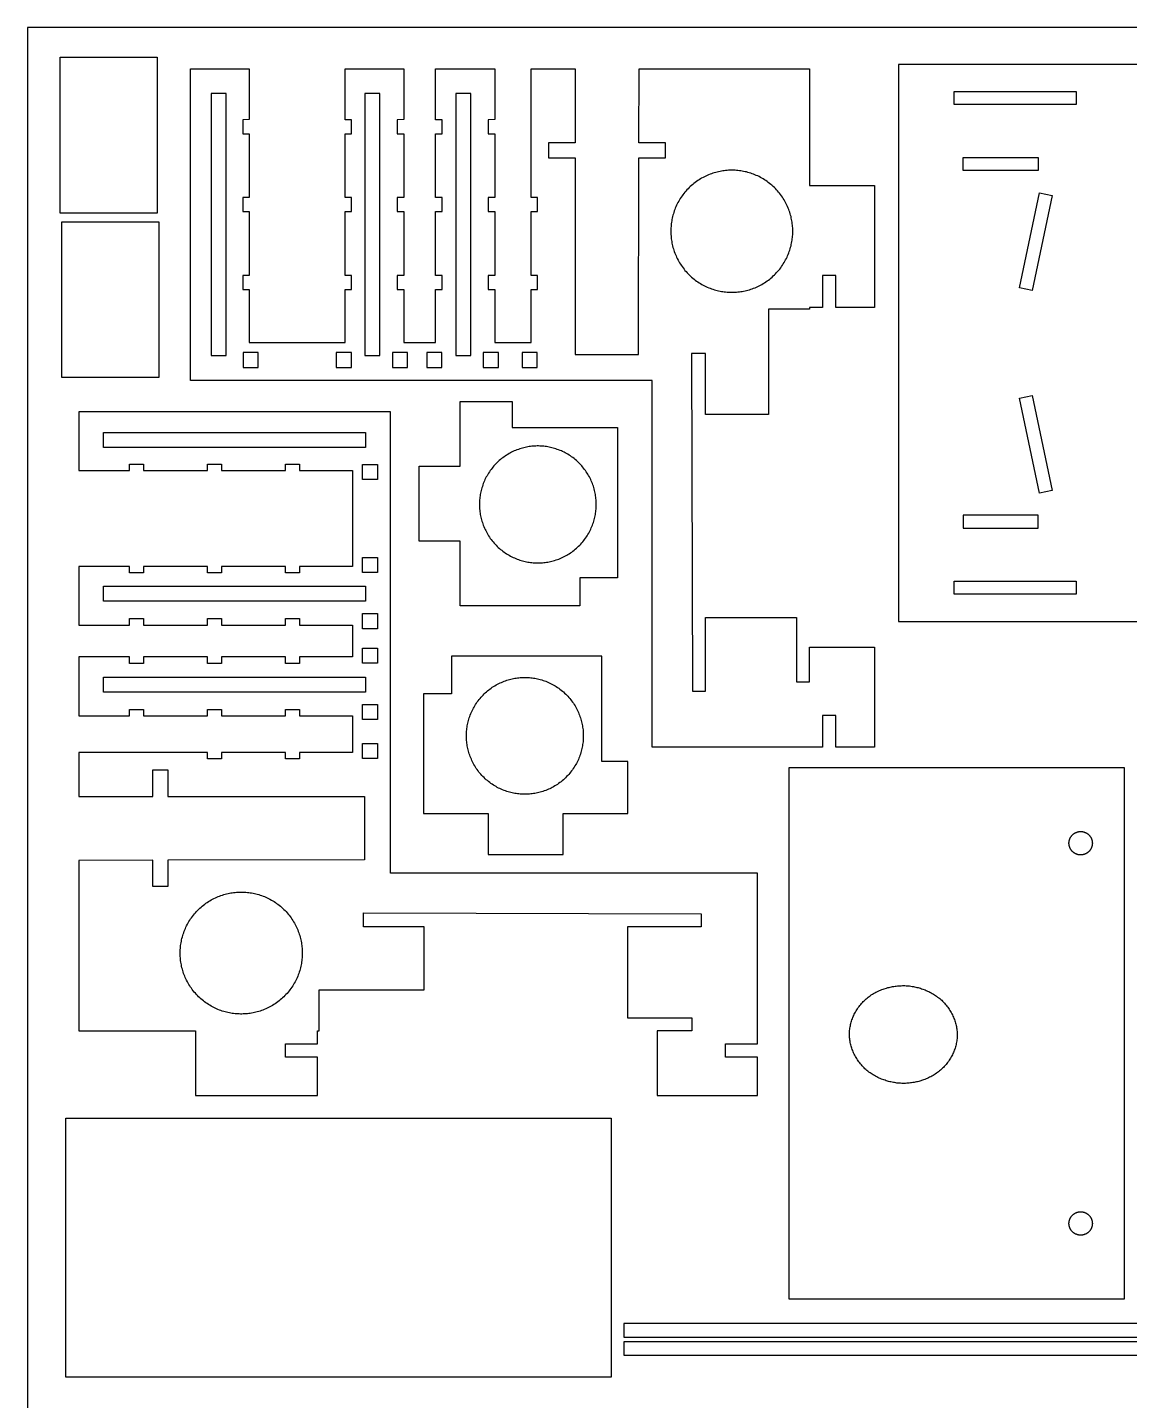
# Model space of a CAD drawing. Header units: metres. Extents: x 121.5 to 181.5, y 3.9 to 48.9.
# Drawn here: x 121.48 to 142.69, y 22.5 to 48.94 of the extents above; entities that cross this region are included whole.
import ezdxf

# ---------------------------------------------------------------- set-up
doc = ezdxf.new("R2010")
doc.units = ezdxf.units.M
doc.header["$LTSCALE"] = 0.001
doc.header["$MEASUREMENT"] = 0
for name, color, linetype, true_color in [('Default', 18, 'Continuous', 0x000000), ('Make2D$visible$lines$body_2', 150, 'Continuous', 0x0098ff), ('Make2D$visible$lines$Default', 18, 'Continuous', 0x000000), ('Make2D$visible$lines$temp_hide', 18, 'Continuous', 0x000000)]:
    doc.layers.add(name, color=color, linetype=linetype, true_color=true_color)

msp = doc.modelspace()

# ---------------------------------------------------------------- linework, layer by layer
at = {"layer": 'Default'}
for points in [[(181.478, 3.935), (181.478, 48.935), (121.478, 48.935), (121.478, 3.935)], [(132.957, 23.983), (132.957, 23.723), (143.457, 23.723), (143.457, 23.983)], [(132.957, 23.632), (132.957, 23.372), (143.457, 23.372), (143.457, 23.632)]]:
    msp.add_lwpolyline(points, close=True, dxfattribs=at)
at = {"layer": 'Make2D$visible$lines$body_2'}
for points in [[(122.105, 45.361), (122.105, 48.361)], [(122.105, 48.361), (123.975, 48.361)], [(123.975, 48.361), (123.975, 45.361)], [(138.247, 48.225), (138.247, 37.501)], [(153.559, 48.225), (138.247, 48.225)], [(139.315, 47.702), (141.666, 47.702)], [(139.315, 47.452), (139.315, 47.702)], [(141.666, 47.702), (141.666, 47.452)], [(141.666, 47.452), (139.315, 47.452)], [(139.488, 46.429), (140.933, 46.429)], [(139.488, 46.179), (139.488, 46.429)], [(140.933, 46.429), (140.933, 46.179)], [(140.933, 46.179), (139.488, 46.179)], [(140.576, 43.925), (140.962, 45.754)], [(140.962, 45.754), (141.207, 45.702)], [(141.207, 45.702), (140.82, 43.873)], [(123.975, 45.361), (122.105, 45.361)], [(122.141, 42.195), (122.141, 45.195)], [(122.141, 45.195), (124.01, 45.195)], [(124.01, 45.195), (124.01, 42.195)], [(140.82, 43.873), (140.576, 43.925)], [(124.01, 42.195), (122.141, 42.195)], [(140.576, 41.801), (140.82, 41.853)], [(140.962, 39.972), (140.576, 41.801)], [(140.82, 41.853), (141.207, 40.024)], [(141.207, 40.024), (140.962, 39.972)], [(139.488, 39.547), (139.488, 39.297)], [(140.933, 39.547), (139.488, 39.547)], [(140.933, 39.297), (140.933, 39.547)], [(139.488, 39.297), (140.933, 39.297)], [(139.315, 38.274), (141.666, 38.274)], [(139.315, 38.024), (139.315, 38.274)], [(141.666, 38.274), (141.666, 38.024)], [(141.666, 38.024), (139.315, 38.024)], [(138.247, 37.501), (153.559, 37.501)]]:
    msp.add_lwpolyline(points, dxfattribs=at)
at = {"layer": 'Make2D$visible$lines$Default'}
for points in [[(124.62, 48.141), (125.749, 48.141)], [(124.62, 42.141), (124.62, 48.141)], [(125.749, 48.141), (125.749, 47.161)], [(127.594, 48.141), (128.723, 48.141)], [(127.594, 47.16), (127.594, 48.141)], [(128.723, 48.141), (128.723, 47.161)], [(129.335, 48.141), (130.473, 48.141)], [(129.335, 47.16), (129.335, 48.141)], [(130.473, 48.141), (130.473, 47.161)], [(131.173, 48.141), (132.023, 48.141)], [(131.173, 47.16), (131.173, 48.141)], [(132.023, 48.141), (132.023, 47.533), (132.023, 47.325), (132.021, 46.715)], [(133.25, 46.715), (133.252, 48.141)], [(133.252, 48.141), (136.533, 48.141)], [(136.533, 48.141), (136.533, 45.895)], [(125.014, 47.661), (125.014, 42.621)], [(125.304, 47.661), (125.014, 47.661)], [(125.304, 42.621), (125.304, 47.661)], [(127.974, 47.661), (127.974, 42.621)], [(128.264, 47.661), (127.974, 47.661)], [(128.264, 42.621), (128.264, 47.661)], [(129.724, 47.661), (129.724, 42.621)], [(130.014, 47.661), (129.724, 47.661)], [(130.014, 42.621), (130.014, 47.661)], [(125.749, 47.161), (125.624, 47.16)], [(125.624, 47.16), (125.624, 46.89)], [(127.719, 47.16), (127.594, 47.16)], [(127.719, 46.89), (127.719, 47.16)], [(128.723, 47.161), (128.598, 47.16)], [(128.598, 47.16), (128.598, 46.89)], [(129.46, 47.16), (129.335, 47.16)], [(129.46, 46.89), (129.46, 47.16)], [(130.473, 47.161), (130.348, 47.16)], [(130.348, 47.16), (130.348, 46.89)], [(131.173, 46.89), (131.173, 47.16)], [(125.624, 46.89), (125.749, 46.89)], [(125.749, 46.89), (125.749, 45.66)], [(127.594, 46.89), (127.719, 46.89)], [(127.594, 45.66), (127.594, 46.89)], [(128.598, 46.89), (128.723, 46.89)], [(128.723, 46.89), (128.723, 45.66)], [(129.335, 46.89), (129.46, 46.89)], [(129.335, 45.66), (129.335, 46.89)], [(130.348, 46.89), (130.473, 46.89)], [(130.473, 46.89), (130.473, 45.66)], [(131.173, 45.66), (131.173, 46.89)], [(131.509, 46.715), (131.509, 46.425)], [(132.021, 46.715), (131.509, 46.715)], [(133.758, 46.715), (133.25, 46.715)], [(133.758, 46.425), (133.758, 46.715)], [(131.509, 46.425), (132.023, 46.425)], [(132.023, 46.425), (132.023, 42.641)], [(133.244, 42.641), (133.247, 46.425)], [(133.247, 46.425), (133.758, 46.425)], [(136.533, 45.895), (137.783, 45.895)], [(137.783, 45.895), (137.783, 43.545)], [(125.624, 45.66), (125.624, 45.39)], [(125.749, 45.66), (125.624, 45.66)], [(127.719, 45.66), (127.594, 45.66)], [(127.719, 45.39), (127.719, 45.66)], [(128.598, 45.66), (128.598, 45.39)], [(128.723, 45.66), (128.598, 45.66)], [(129.46, 45.66), (129.335, 45.66)], [(129.46, 45.39), (129.46, 45.66)], [(130.348, 45.66), (130.348, 45.39)], [(130.473, 45.66), (130.348, 45.66)], [(131.298, 45.66), (131.173, 45.66)], [(131.298, 45.39), (131.298, 45.66)], [(125.624, 45.39), (125.749, 45.39)], [(125.749, 45.39), (125.749, 44.16)], [(127.594, 45.39), (127.719, 45.39)], [(127.594, 44.16), (127.594, 45.39)], [(128.598, 45.39), (128.723, 45.39)], [(128.723, 45.39), (128.723, 44.16)], [(129.335, 45.39), (129.46, 45.39)], [(129.335, 44.16), (129.335, 45.39)], [(130.348, 45.39), (130.473, 45.39)], [(130.473, 45.39), (130.473, 44.16)], [(131.173, 45.39), (131.298, 45.39)], [(131.173, 44.16), (131.173, 45.39)], [(125.624, 44.16), (125.624, 43.89)], [(125.749, 44.16), (125.624, 44.16)], [(127.719, 44.16), (127.594, 44.16)], [(127.719, 43.89), (127.719, 44.16)], [(128.598, 44.16), (128.598, 43.89)], [(128.723, 44.16), (128.598, 44.16)], [(129.46, 44.16), (129.335, 44.16)], [(129.46, 43.89), (129.46, 44.16)], [(130.348, 44.16), (130.348, 43.89)], [(130.473, 44.16), (130.348, 44.16)], [(131.298, 44.16), (131.173, 44.16)], [(131.298, 43.89), (131.298, 44.16)], [(136.783, 44.159), (136.783, 43.545)], [(137.043, 44.159), (136.783, 44.159)], [(137.043, 43.545), (137.043, 44.159)], [(125.624, 43.89), (125.749, 43.89)], [(125.749, 43.89), (125.749, 42.87)], [(127.594, 43.89), (127.719, 43.89)], [(127.594, 42.87), (127.594, 43.89)], [(128.598, 43.89), (128.723, 43.89)], [(128.723, 43.89), (128.723, 42.87)], [(129.335, 43.89), (129.46, 43.89)], [(129.335, 42.87), (129.335, 43.89)], [(130.348, 43.89), (130.473, 43.89)], [(130.473, 43.89), (130.473, 42.87)], [(131.173, 43.89), (131.298, 43.89)], [(131.173, 42.87), (131.173, 43.89)], [(135.744, 43.514), (135.744, 41.487)], [(136.533, 43.514), (135.744, 43.514)], [(136.533, 43.545), (136.533, 43.514)], [(136.783, 43.545), (136.533, 43.545)], [(137.783, 43.545), (137.043, 43.545)], [(125.749, 42.87), (127.594, 42.87)], [(128.723, 42.87), (129.335, 42.87)], [(130.473, 42.87), (131.173, 42.87)], [(125.014, 42.621), (125.304, 42.621)], [(125.919, 42.68), (125.629, 42.68)], [(125.629, 42.68), (125.629, 42.39)], [(125.919, 42.39), (125.919, 42.68)], [(127.714, 42.68), (127.424, 42.68)], [(127.424, 42.68), (127.424, 42.39)], [(127.714, 42.39), (127.714, 42.68)], [(127.974, 42.621), (128.264, 42.621)], [(128.793, 42.68), (128.503, 42.68)], [(128.503, 42.68), (128.503, 42.39)], [(128.793, 42.39), (128.793, 42.68)], [(129.455, 42.68), (129.165, 42.68)], [(129.165, 42.68), (129.165, 42.39)], [(129.455, 42.39), (129.455, 42.68)], [(129.724, 42.621), (130.014, 42.621)], [(130.543, 42.68), (130.253, 42.68)], [(130.253, 42.68), (130.253, 42.39)], [(130.543, 42.39), (130.543, 42.68)], [(131.293, 42.68), (131.003, 42.68)], [(131.003, 42.68), (131.003, 42.39)], [(131.293, 42.39), (131.293, 42.68)], [(132.023, 42.641), (133.244, 42.641)], [(134.263, 42.66), (134.283, 36.159)], [(134.533, 42.66), (134.263, 42.66)], [(134.533, 41.487), (134.533, 42.66)], [(125.629, 42.39), (125.919, 42.39)], [(127.424, 42.39), (127.714, 42.39)], [(128.503, 42.39), (128.793, 42.39)], [(129.165, 42.39), (129.455, 42.39)], [(130.253, 42.39), (130.543, 42.39)], [(131.003, 42.39), (131.293, 42.39)], [(133.502, 42.141), (124.62, 42.141)], [(133.502, 35.077), (133.502, 42.141)], [(122.464, 41.534), (122.464, 40.404)], [(128.464, 41.534), (122.464, 41.534)], [(128.464, 32.651), (128.464, 41.534)], [(129.808, 41.735), (130.808, 41.735)], [(129.808, 40.49), (129.808, 41.735)], [(130.808, 41.735), (130.808, 41.235)], [(135.744, 41.487), (134.533, 41.487)], [(122.944, 41.139), (127.984, 41.139)], [(122.944, 40.849), (122.944, 41.139)], [(127.984, 41.139), (127.984, 40.849)], [(130.808, 41.235), (132.838, 41.235)], [(132.838, 41.235), (132.838, 38.34)], [(127.984, 40.849), (122.944, 40.849)], [(123.444, 40.404), (123.445, 40.529)], [(123.445, 40.529), (123.715, 40.529)], [(123.715, 40.529), (123.715, 40.404)], [(124.945, 40.529), (125.215, 40.529)], [(124.945, 40.404), (124.945, 40.529)], [(125.215, 40.529), (125.215, 40.404)], [(126.445, 40.529), (126.715, 40.529)], [(126.445, 40.404), (126.445, 40.529)], [(126.715, 40.529), (126.715, 40.404)], [(127.925, 40.234), (127.925, 40.524)], [(127.925, 40.524), (128.215, 40.524)], [(128.215, 40.524), (128.215, 40.234)], [(129.018, 40.49), (129.808, 40.49)], [(129.018, 39.045), (129.018, 40.49)], [(122.464, 40.404), (123.444, 40.404)], [(123.715, 40.404), (124.945, 40.404)], [(125.215, 40.404), (126.445, 40.404)], [(126.715, 40.404), (127.736, 40.404)], [(127.736, 40.404), (127.736, 38.56)], [(128.215, 40.234), (127.925, 40.234)], [(129.808, 39.045), (129.018, 39.045)], [(129.808, 37.801), (129.808, 39.045)], [(127.925, 38.44), (127.925, 38.73)], [(127.925, 38.73), (128.215, 38.73)], [(128.215, 38.73), (128.215, 38.44)], [(122.464, 38.56), (122.464, 37.43)], [(123.445, 38.56), (122.464, 38.56)], [(123.445, 38.435), (123.445, 38.56)], [(123.715, 38.435), (123.445, 38.435)], [(123.715, 38.56), (123.715, 38.435)], [(124.945, 38.56), (123.715, 38.56)], [(124.945, 38.435), (124.945, 38.56)], [(125.215, 38.435), (124.945, 38.435)], [(125.215, 38.56), (125.215, 38.435)], [(126.445, 38.56), (125.215, 38.56)], [(126.445, 38.435), (126.445, 38.56)], [(126.715, 38.435), (126.445, 38.435)], [(126.715, 38.56), (126.715, 38.435)], [(127.736, 38.56), (126.715, 38.56)], [(128.215, 38.44), (127.925, 38.44)], [(132.11, 38.34), (132.11, 37.801)], [(132.838, 38.34), (132.11, 38.34)], [(122.944, 38.179), (127.984, 38.179)], [(122.944, 37.889), (122.944, 38.179)], [(127.984, 38.179), (127.984, 37.889)], [(127.984, 37.889), (122.944, 37.889)], [(132.11, 37.801), (129.808, 37.801)], [(123.444, 37.43), (123.445, 37.555)], [(123.445, 37.555), (123.715, 37.555)], [(123.715, 37.555), (123.715, 37.43)], [(124.945, 37.555), (125.215, 37.555)], [(124.945, 37.43), (124.945, 37.555)], [(125.215, 37.555), (125.215, 37.43)], [(126.445, 37.555), (126.715, 37.555)], [(126.445, 37.43), (126.445, 37.555)], [(126.715, 37.555), (126.715, 37.43)], [(127.925, 37.36), (127.925, 37.65)], [(127.925, 37.65), (128.215, 37.65)], [(128.215, 37.65), (128.215, 37.36)], [(134.533, 37.578), (136.283, 37.578)], [(134.533, 36.159), (134.533, 37.578)], [(136.283, 37.578), (136.283, 36.335)], [(122.464, 37.43), (123.444, 37.43)], [(123.715, 37.43), (124.945, 37.43)], [(125.215, 37.43), (126.445, 37.43)], [(126.715, 37.43), (127.736, 37.43)], [(127.736, 37.43), (127.736, 36.818)], [(128.215, 37.36), (127.925, 37.36)], [(122.464, 36.818), (122.464, 35.68)], [(123.445, 36.818), (122.464, 36.818)], [(123.445, 36.693), (123.445, 36.818)], [(123.715, 36.818), (123.715, 36.693)], [(124.945, 36.818), (123.715, 36.818)], [(124.945, 36.693), (124.945, 36.818)], [(125.215, 36.818), (125.215, 36.693)], [(126.445, 36.818), (125.215, 36.818)], [(126.445, 36.693), (126.445, 36.818)], [(126.715, 36.818), (126.715, 36.693)], [(127.736, 36.818), (126.715, 36.818)], [(127.925, 36.698), (127.925, 36.988)], [(127.925, 36.988), (128.215, 36.988)], [(128.215, 36.988), (128.215, 36.698)], [(129.641, 36.832), (129.641, 36.104)], [(132.536, 36.832), (129.641, 36.832)], [(132.536, 34.802), (132.536, 36.832)], [(136.533, 37.004), (137.783, 37.004)], [(136.533, 36.335), (136.533, 37.004)], [(137.783, 37.004), (137.783, 35.077)], [(123.715, 36.693), (123.445, 36.693)], [(125.215, 36.693), (124.945, 36.693)], [(126.715, 36.693), (126.445, 36.693)], [(128.215, 36.698), (127.925, 36.698)], [(122.944, 36.429), (127.984, 36.429)], [(122.944, 36.139), (122.944, 36.429)], [(127.984, 36.429), (127.984, 36.139)], [(136.283, 36.335), (136.533, 36.335)], [(127.984, 36.139), (122.944, 36.139)], [(129.102, 36.104), (129.102, 33.802)], [(129.641, 36.104), (129.102, 36.104)], [(134.283, 36.159), (134.533, 36.159)], [(123.444, 35.68), (123.445, 35.805)], [(123.445, 35.805), (123.715, 35.805)], [(123.715, 35.805), (123.715, 35.68)], [(124.945, 35.805), (125.215, 35.805)], [(124.945, 35.68), (124.945, 35.805)], [(125.215, 35.805), (125.215, 35.68)], [(126.445, 35.805), (126.715, 35.805)], [(126.445, 35.68), (126.445, 35.805)], [(126.715, 35.805), (126.715, 35.68)], [(127.925, 35.61), (127.925, 35.9)], [(127.925, 35.9), (128.215, 35.9)], [(128.215, 35.9), (128.215, 35.61)], [(136.783, 35.691), (136.783, 35.077)], [(137.043, 35.691), (136.783, 35.691)], [(137.043, 35.077), (137.043, 35.691)], [(122.464, 35.68), (123.444, 35.68)], [(123.715, 35.68), (124.945, 35.68)], [(125.215, 35.68), (126.445, 35.68)], [(126.715, 35.68), (127.736, 35.68)], [(127.736, 35.68), (127.736, 34.98)], [(128.215, 35.61), (127.925, 35.61)], [(122.464, 34.98), (122.464, 34.13)], [(123.445, 34.98), (122.464, 34.98)], [(123.715, 34.98), (123.445, 34.98)], [(124.945, 34.98), (123.715, 34.98)], [(124.945, 34.855), (124.945, 34.98)], [(125.215, 34.98), (125.215, 34.855)], [(126.445, 34.98), (125.215, 34.98)], [(126.445, 34.855), (126.445, 34.98)], [(126.715, 34.98), (126.715, 34.855)], [(127.736, 34.98), (126.715, 34.98)], [(127.925, 34.86), (127.925, 35.15)], [(127.925, 35.15), (128.215, 35.15)], [(128.215, 35.15), (128.215, 34.86)], [(136.783, 35.077), (133.502, 35.077)], [(137.783, 35.077), (137.043, 35.077)], [(123.89, 34.133), (123.891, 34.644)], [(123.891, 34.644), (124.181, 34.644)], [(124.181, 34.644), (124.181, 34.13)], [(125.215, 34.855), (124.945, 34.855)], [(126.715, 34.855), (126.445, 34.855)], [(128.215, 34.86), (127.925, 34.86)], [(133.036, 34.802), (132.536, 34.802)], [(133.036, 33.802), (133.036, 34.802)], [(122.464, 34.13), (123.072, 34.13), (123.28, 34.13), (123.89, 34.133)], [(124.181, 34.13), (127.964, 34.13)], [(127.964, 34.13), (127.964, 32.909)], [(129.102, 33.802), (130.346, 33.802)], [(130.346, 33.802), (130.346, 33.012)], [(131.791, 33.802), (133.036, 33.802)], [(131.791, 33.012), (131.791, 33.802)], [(123.89, 32.904), (122.464, 32.901)], [(122.464, 32.901), (122.464, 29.621)], [(123.891, 32.395), (123.89, 32.904)], [(127.964, 32.909), (124.181, 32.907)], [(124.181, 32.907), (124.181, 32.395)], [(130.346, 33.012), (131.791, 33.012)], [(135.529, 32.651), (128.464, 32.651)], [(135.529, 29.371), (135.529, 32.651)], [(124.181, 32.395), (123.891, 32.395)], [(127.945, 31.891), (134.446, 31.871)], [(127.945, 31.621), (127.945, 31.891)], [(134.446, 31.871), (134.446, 31.621)], [(129.118, 31.621), (127.945, 31.621)], [(129.118, 30.409), (129.118, 31.621)], [(133.028, 31.621), (133.028, 29.871)], [(134.446, 31.621), (133.028, 31.621)], [(127.091, 30.409), (129.118, 30.409)], [(127.091, 29.621), (127.091, 30.409)], [(133.028, 29.871), (134.27, 29.871)], [(134.27, 29.871), (134.27, 29.621)], [(122.464, 29.621), (124.71, 29.621)], [(124.71, 29.621), (124.71, 28.371)], [(127.061, 29.621), (127.091, 29.621)], [(127.061, 29.371), (127.061, 29.621)], [(133.601, 29.621), (133.601, 28.371)], [(134.27, 29.621), (133.601, 29.621)], [(126.447, 29.371), (127.061, 29.371)], [(126.447, 29.111), (126.447, 29.371)], [(134.915, 29.371), (135.529, 29.371)], [(134.915, 29.111), (134.915, 29.371)], [(127.061, 29.111), (126.447, 29.111)], [(127.061, 28.371), (127.061, 29.111)], [(135.529, 29.111), (134.915, 29.111)], [(135.529, 28.371), (135.529, 29.111)], [(124.71, 28.371), (127.061, 28.371)], [(133.601, 28.371), (135.529, 28.371)], [(122.218, 27.938), (132.718, 27.938)], [(122.218, 22.951), (122.218, 27.938)], [(132.718, 27.938), (132.718, 22.951)], [(132.718, 22.951), (122.218, 22.951)]]:
    msp.add_lwpolyline(points, dxfattribs=at)
for points in [[(135.051, 46.187), (135.025, 46.187), (134.998, 46.186), (134.972, 46.185), (134.945, 46.183), (134.918, 46.181), (134.891, 46.178), (134.864, 46.174), (134.837, 46.17), (134.81, 46.165), (134.782, 46.159), (134.755, 46.152), (134.727, 46.145), (134.7, 46.137), (134.672, 46.129), (134.645, 46.119), (134.618, 46.109), (134.59, 46.099), (134.563, 46.087), (134.537, 46.075), (134.51, 46.062), (134.484, 46.048), (134.457, 46.034), (134.432, 46.019), (134.406, 46.003), (134.381, 45.986), (134.356, 45.969), (134.332, 45.951), (134.308, 45.933), (134.284, 45.913), (134.261, 45.894), (134.238, 45.873), (134.216, 45.852), (134.195, 45.831), (134.174, 45.809), (134.154, 45.786), (134.134, 45.763), (134.115, 45.739), (134.097, 45.715), (134.079, 45.691), (134.062, 45.666), (134.045, 45.641), (134.03, 45.616), (134.015, 45.59), (134, 45.564), (133.987, 45.537), (133.974, 45.511), (133.962, 45.484), (133.95, 45.457), (133.94, 45.43), (133.93, 45.403), (133.921, 45.376), (133.912, 45.348), (133.904, 45.321), (133.897, 45.294), (133.891, 45.266), (133.885, 45.239), (133.88, 45.212), (133.876, 45.185), (133.872, 45.158), (133.869, 45.131), (133.867, 45.105), (133.865, 45.078), (133.864, 45.052), (133.863, 45.026), (133.863, 45), (133.864, 44.973), (133.865, 44.947), (133.867, 44.92), (133.869, 44.893), (133.872, 44.866), (133.876, 44.839), (133.88, 44.812), (133.885, 44.784), (133.891, 44.757), (133.897, 44.729), (133.905, 44.702), (133.912, 44.675), (133.921, 44.647), (133.93, 44.62), (133.94, 44.592), (133.951, 44.565), (133.963, 44.538), (133.975, 44.511), (133.988, 44.485), (134.002, 44.458), (134.016, 44.432), (134.031, 44.406), (134.047, 44.381), (134.063, 44.356), (134.08, 44.331), (134.098, 44.306), (134.117, 44.282), (134.136, 44.259), (134.156, 44.236), (134.176, 44.213), (134.197, 44.191), (134.219, 44.17), (134.241, 44.149), (134.263, 44.128), (134.286, 44.109), (134.31, 44.09), (134.334, 44.071), (134.358, 44.053), (134.383, 44.036), (134.408, 44.02), (134.434, 44.004), (134.459, 43.989), (134.486, 43.975), (134.512, 43.961), (134.538, 43.948), (134.565, 43.936), (134.592, 43.925), (134.619, 43.914), (134.646, 43.904), (134.674, 43.895), (134.701, 43.886), (134.728, 43.879), (134.755, 43.871), (134.783, 43.865), (134.81, 43.859), (134.837, 43.854), (134.864, 43.85), (134.891, 43.846), (134.918, 43.843), (134.945, 43.841), (134.971, 43.839), (134.997, 43.838), (135.023, 43.837), (135.049, 43.837), (135.076, 43.838), (135.102, 43.839), (135.129, 43.841), (135.156, 43.843), (135.183, 43.846), (135.21, 43.85), (135.237, 43.854), (135.265, 43.859), (135.292, 43.865), (135.32, 43.872), (135.347, 43.879), (135.375, 43.887), (135.402, 43.895), (135.429, 43.905), (135.457, 43.915), (135.484, 43.925), (135.511, 43.937), (135.538, 43.949), (135.564, 43.962), (135.591, 43.976), (135.617, 43.99), (135.643, 44.005), (135.668, 44.021), (135.693, 44.038), (135.718, 44.055), (135.743, 44.073), (135.767, 44.091), (135.79, 44.111), (135.813, 44.13), (135.836, 44.151), (135.858, 44.172), (135.879, 44.193), (135.9, 44.215), (135.92, 44.238), (135.94, 44.261), (135.959, 44.285), (135.978, 44.309), (135.995, 44.333), (136.012, 44.358), (136.029, 44.383), (136.045, 44.408), (136.06, 44.434), (136.074, 44.46), (136.087, 44.487), (136.1, 44.513), (136.112, 44.54), (136.124, 44.567), (136.134, 44.594), (136.144, 44.621), (136.154, 44.648), (136.162, 44.676), (136.17, 44.703), (136.177, 44.73), (136.183, 44.758), (136.189, 44.785), (136.194, 44.812), (136.198, 44.839), (136.202, 44.866), (136.205, 44.893), (136.208, 44.919), (136.209, 44.946), (136.211, 44.972), (136.211, 44.998), (136.211, 45.024), (136.211, 45.051), (136.209, 45.077), (136.208, 45.104), (136.205, 45.131), (136.202, 45.158), (136.198, 45.185), (136.194, 45.212), (136.189, 45.24), (136.183, 45.267), (136.177, 45.295), (136.17, 45.322), (136.162, 45.349), (136.153, 45.377), (136.144, 45.404), (136.134, 45.432), (136.123, 45.459), (136.112, 45.486), (136.099, 45.513), (136.086, 45.539), (136.073, 45.566), (136.058, 45.592), (136.043, 45.618), (136.027, 45.643), (136.011, 45.668), (135.994, 45.693), (135.976, 45.718), (135.957, 45.742), (135.938, 45.765), (135.918, 45.788), (135.898, 45.811), (135.877, 45.833), (135.856, 45.854), (135.834, 45.875), (135.811, 45.896), (135.788, 45.915), (135.764, 45.934), (135.74, 45.953), (135.716, 45.971), (135.691, 45.988), (135.666, 46.004), (135.641, 46.02), (135.615, 46.035), (135.589, 46.049), (135.562, 46.063), (135.536, 46.076), (135.509, 46.088), (135.482, 46.099), (135.455, 46.11), (135.428, 46.12), (135.401, 46.129), (135.373, 46.138), (135.346, 46.146), (135.319, 46.153), (135.292, 46.159), (135.264, 46.165), (135.237, 46.17), (135.21, 46.174), (135.183, 46.178), (135.156, 46.181), (135.13, 46.183), (135.103, 46.185), (135.077, 46.186)], [(131.291, 38.628), (131.316, 38.628), (131.341, 38.628), (131.366, 38.629), (131.392, 38.631), (131.417, 38.634), (131.443, 38.636), (131.469, 38.64), (131.495, 38.644), (131.522, 38.649), (131.548, 38.655), (131.574, 38.661), (131.6, 38.668), (131.627, 38.675), (131.653, 38.684), (131.679, 38.692), (131.705, 38.702), (131.731, 38.712), (131.757, 38.723), (131.783, 38.735), (131.808, 38.748), (131.834, 38.761), (131.859, 38.775), (131.883, 38.789), (131.908, 38.804), (131.932, 38.82), (131.956, 38.836), (131.979, 38.854), (132.002, 38.871), (132.025, 38.89), (132.047, 38.909), (132.068, 38.928), (132.089, 38.948), (132.11, 38.969), (132.13, 38.99), (132.149, 39.012), (132.168, 39.034), (132.186, 39.056), (132.204, 39.079), (132.221, 39.103), (132.237, 39.126), (132.253, 39.15), (132.268, 39.175), (132.283, 39.2), (132.296, 39.225), (132.309, 39.25), (132.322, 39.275), (132.333, 39.301), (132.344, 39.327), (132.354, 39.352), (132.364, 39.378), (132.373, 39.405), (132.381, 39.431), (132.388, 39.457), (132.395, 39.483), (132.401, 39.509), (132.407, 39.535), (132.411, 39.561), (132.416, 39.587), (132.419, 39.613), (132.422, 39.639), (132.424, 39.664), (132.426, 39.689), (132.427, 39.715), (132.428, 39.74), (132.428, 39.765), (132.427, 39.79), (132.426, 39.815), (132.424, 39.841), (132.422, 39.866), (132.419, 39.892), (132.416, 39.918), (132.411, 39.944), (132.407, 39.971), (132.401, 39.997), (132.395, 40.023), (132.388, 40.05), (132.38, 40.076), (132.372, 40.102), (132.363, 40.128), (132.354, 40.154), (132.343, 40.18), (132.332, 40.206), (132.321, 40.232), (132.308, 40.258), (132.295, 40.283), (132.281, 40.308), (132.267, 40.333), (132.252, 40.357), (132.236, 40.381), (132.22, 40.405), (132.202, 40.428), (132.185, 40.451), (132.166, 40.474), (132.148, 40.496), (132.128, 40.518), (132.108, 40.539), (132.087, 40.559), (132.066, 40.579), (132.045, 40.599), (132.023, 40.618), (132, 40.636), (131.977, 40.654), (131.954, 40.671), (131.93, 40.687), (131.906, 40.703), (131.881, 40.718), (131.857, 40.732), (131.832, 40.746), (131.807, 40.759), (131.781, 40.771), (131.756, 40.783), (131.73, 40.794), (131.704, 40.804), (131.678, 40.813), (131.652, 40.822), (131.626, 40.83), (131.6, 40.838), (131.573, 40.845), (131.547, 40.851), (131.521, 40.856), (131.495, 40.861), (131.469, 40.865), (131.443, 40.869), (131.418, 40.872), (131.392, 40.874), (131.367, 40.876), (131.342, 40.877), (131.317, 40.878), (131.292, 40.878), (131.267, 40.877), (131.241, 40.876), (131.216, 40.874), (131.19, 40.872), (131.164, 40.869), (131.138, 40.865), (131.112, 40.861), (131.086, 40.856), (131.06, 40.851), (131.033, 40.845), (131.007, 40.838), (130.981, 40.83), (130.954, 40.822), (130.928, 40.813), (130.902, 40.803), (130.876, 40.793), (130.85, 40.782), (130.824, 40.77), (130.799, 40.758), (130.774, 40.745), (130.749, 40.731), (130.724, 40.716), (130.699, 40.701), (130.675, 40.685), (130.652, 40.669), (130.628, 40.652), (130.605, 40.634), (130.583, 40.616), (130.561, 40.597), (130.539, 40.577), (130.518, 40.557), (130.497, 40.537), (130.477, 40.515), (130.458, 40.494), (130.439, 40.472), (130.421, 40.449), (130.403, 40.426), (130.386, 40.403), (130.37, 40.379), (130.354, 40.355), (130.339, 40.331), (130.325, 40.306), (130.311, 40.281), (130.298, 40.256), (130.286, 40.23), (130.274, 40.205), (130.263, 40.179), (130.253, 40.153), (130.244, 40.127), (130.235, 40.101), (130.227, 40.075), (130.219, 40.049), (130.212, 40.022), (130.206, 39.996), (130.201, 39.97), (130.196, 39.944), (130.192, 39.918), (130.188, 39.892), (130.185, 39.867), (130.183, 39.841), (130.181, 39.816), (130.18, 39.791), (130.18, 39.766), (130.18, 39.741), (130.18, 39.716), (130.181, 39.69), (130.183, 39.665), (130.185, 39.639), (130.188, 39.613), (130.192, 39.587), (130.196, 39.561), (130.201, 39.535), (130.206, 39.509), (130.212, 39.482), (130.219, 39.456), (130.227, 39.43), (130.235, 39.403), (130.244, 39.377), (130.254, 39.351), (130.264, 39.325), (130.275, 39.299), (130.287, 39.273), (130.299, 39.248), (130.312, 39.223), (130.326, 39.198), (130.34, 39.173), (130.356, 39.148), (130.371, 39.124), (130.388, 39.1), (130.405, 39.077), (130.423, 39.054), (130.441, 39.032), (130.46, 39.009), (130.479, 38.988), (130.499, 38.967), (130.52, 38.946), (130.541, 38.926), (130.563, 38.907), (130.585, 38.888), (130.607, 38.87), (130.63, 38.852), (130.654, 38.835), (130.677, 38.819), (130.702, 38.803), (130.726, 38.788), (130.751, 38.773), (130.776, 38.76), (130.801, 38.747), (130.826, 38.734), (130.852, 38.723), (130.878, 38.712), (130.903, 38.702), (130.929, 38.692), (130.956, 38.683), (130.982, 38.675), (131.008, 38.667), (131.034, 38.661), (131.06, 38.655), (131.086, 38.649), (131.112, 38.644), (131.138, 38.64), (131.164, 38.636), (131.19, 38.634), (131.215, 38.631), (131.24, 38.63), (131.266, 38.628)], [(129.929, 35.285), (129.929, 35.31), (129.929, 35.335), (129.93, 35.36), (129.932, 35.386), (129.934, 35.411), (129.937, 35.437), (129.941, 35.463), (129.945, 35.489), (129.95, 35.516), (129.956, 35.542), (129.962, 35.568), (129.969, 35.595), (129.976, 35.621), (129.984, 35.647), (129.993, 35.673), (130.003, 35.699), (130.013, 35.725), (130.024, 35.751), (130.036, 35.777), (130.049, 35.803), (130.062, 35.828), (130.075, 35.853), (130.09, 35.878), (130.105, 35.902), (130.121, 35.926), (130.137, 35.95), (130.154, 35.973), (130.172, 35.996), (130.191, 36.019), (130.21, 36.041), (130.229, 36.062), (130.249, 36.083), (130.27, 36.104), (130.291, 36.124), (130.313, 36.143), (130.335, 36.162), (130.357, 36.181), (130.38, 36.198), (130.404, 36.215), (130.427, 36.232), (130.451, 36.247), (130.476, 36.262), (130.501, 36.277), (130.525, 36.29), (130.551, 36.303), (130.576, 36.316), (130.602, 36.327), (130.628, 36.338), (130.653, 36.348), (130.679, 36.358), (130.705, 36.367), (130.732, 36.375), (130.758, 36.382), (130.784, 36.389), (130.81, 36.395), (130.836, 36.401), (130.862, 36.405), (130.888, 36.41), (130.914, 36.413), (130.94, 36.416), (130.965, 36.418), (130.99, 36.42), (131.016, 36.421), (131.041, 36.422), (131.065, 36.422), (131.091, 36.421), (131.116, 36.42), (131.142, 36.418), (131.167, 36.416), (131.193, 36.413), (131.219, 36.41), (131.245, 36.405), (131.272, 36.401), (131.298, 36.395), (131.324, 36.389), (131.35, 36.382), (131.377, 36.375), (131.403, 36.366), (131.429, 36.357), (131.455, 36.348), (131.481, 36.337), (131.507, 36.326), (131.533, 36.315), (131.559, 36.302), (131.584, 36.289), (131.609, 36.275), (131.634, 36.261), (131.658, 36.246), (131.682, 36.23), (131.706, 36.214), (131.729, 36.197), (131.752, 36.179), (131.775, 36.161), (131.797, 36.142), (131.819, 36.122), (131.84, 36.102), (131.86, 36.081), (131.88, 36.06), (131.9, 36.039), (131.919, 36.017), (131.937, 35.994), (131.954, 35.971), (131.971, 35.948), (131.988, 35.924), (132.004, 35.9), (132.019, 35.875), (132.033, 35.851), (132.047, 35.826), (132.06, 35.801), (132.072, 35.775), (132.084, 35.75), (132.095, 35.724), (132.105, 35.698), (132.114, 35.672), (132.123, 35.646), (132.131, 35.62), (132.139, 35.594), (132.146, 35.567), (132.152, 35.541), (132.157, 35.515), (132.162, 35.489), (132.166, 35.463), (132.17, 35.438), (132.173, 35.412), (132.175, 35.386), (132.177, 35.361), (132.178, 35.336), (132.179, 35.311), (132.179, 35.286), (132.178, 35.261), (132.177, 35.235), (132.175, 35.21), (132.173, 35.184), (132.17, 35.158), (132.166, 35.132), (132.162, 35.106), (132.157, 35.08), (132.152, 35.054), (132.146, 35.027), (132.139, 35.001), (132.131, 34.975), (132.123, 34.948), (132.114, 34.922), (132.104, 34.896), (132.094, 34.87), (132.083, 34.844), (132.071, 34.819), (132.059, 34.793), (132.046, 34.768), (132.032, 34.743), (132.017, 34.718), (132.002, 34.693), (131.986, 34.669), (131.97, 34.646), (131.953, 34.622), (131.935, 34.599), (131.917, 34.577), (131.898, 34.555), (131.878, 34.533), (131.858, 34.512), (131.838, 34.491), (131.816, 34.471), (131.795, 34.452), (131.773, 34.433), (131.75, 34.415), (131.727, 34.397), (131.704, 34.38), (131.68, 34.364), (131.656, 34.348), (131.632, 34.333), (131.607, 34.319), (131.582, 34.305), (131.557, 34.292), (131.531, 34.28), (131.506, 34.268), (131.48, 34.257), (131.454, 34.247), (131.428, 34.238), (131.402, 34.229), (131.376, 34.221), (131.35, 34.213), (131.323, 34.206), (131.297, 34.2), (131.271, 34.195), (131.245, 34.19), (131.219, 34.186), (131.193, 34.182), (131.168, 34.179), (131.142, 34.177), (131.117, 34.175), (131.092, 34.174), (131.067, 34.174), (131.042, 34.174), (131.017, 34.174), (130.991, 34.175), (130.966, 34.177), (130.94, 34.179), (130.914, 34.182), (130.888, 34.186), (130.862, 34.19), (130.836, 34.195), (130.809, 34.2), (130.783, 34.207), (130.757, 34.213), (130.731, 34.221), (130.704, 34.229), (130.678, 34.238), (130.652, 34.248), (130.626, 34.258), (130.6, 34.269), (130.574, 34.281), (130.549, 34.293), (130.523, 34.306), (130.498, 34.32), (130.474, 34.334), (130.449, 34.35), (130.425, 34.365), (130.401, 34.382), (130.378, 34.399), (130.355, 34.417), (130.332, 34.435), (130.31, 34.454), (130.289, 34.473), (130.268, 34.493), (130.247, 34.514), (130.227, 34.535), (130.208, 34.557), (130.189, 34.579), (130.17, 34.601), (130.153, 34.624), (130.136, 34.648), (130.119, 34.672), (130.104, 34.696), (130.089, 34.72), (130.074, 34.745), (130.061, 34.77), (130.048, 34.795), (130.035, 34.82), (130.024, 34.846), (130.013, 34.872), (130.002, 34.898), (129.993, 34.924), (129.984, 34.95), (129.976, 34.976), (129.968, 35.002), (129.962, 35.028), (129.955, 35.054), (129.95, 35.08), (129.945, 35.106), (129.941, 35.132), (129.937, 35.158), (129.934, 35.184), (129.932, 35.209), (129.93, 35.235), (129.929, 35.26)], [(124.418, 31.102), (124.418, 31.129), (124.419, 31.155), (124.42, 31.181), (124.422, 31.208), (124.424, 31.235), (124.427, 31.262), (124.431, 31.289), (124.436, 31.316), (124.441, 31.344), (124.446, 31.371), (124.453, 31.399), (124.46, 31.426), (124.468, 31.454), (124.477, 31.481), (124.486, 31.508), (124.496, 31.536), (124.507, 31.563), (124.518, 31.59), (124.53, 31.617), (124.543, 31.643), (124.557, 31.67), (124.572, 31.696), (124.587, 31.722), (124.603, 31.747), (124.619, 31.772), (124.636, 31.797), (124.654, 31.822), (124.673, 31.846), (124.692, 31.869), (124.712, 31.892), (124.732, 31.915), (124.753, 31.937), (124.775, 31.958), (124.797, 31.979), (124.819, 31.999), (124.842, 32.019), (124.866, 32.038), (124.89, 32.057), (124.914, 32.074), (124.939, 32.091), (124.964, 32.108), (124.99, 32.124), (125.016, 32.139), (125.042, 32.153), (125.068, 32.166), (125.095, 32.179), (125.121, 32.191), (125.148, 32.203), (125.175, 32.214), (125.202, 32.223), (125.23, 32.233), (125.257, 32.241), (125.284, 32.249), (125.312, 32.256), (125.339, 32.262), (125.366, 32.268), (125.393, 32.273), (125.42, 32.278), (125.447, 32.281), (125.474, 32.284), (125.501, 32.287), (125.527, 32.288), (125.553, 32.29), (125.58, 32.29), (125.606, 32.29), (125.632, 32.29), (125.658, 32.288), (125.685, 32.287), (125.712, 32.284), (125.739, 32.281), (125.766, 32.278), (125.794, 32.273), (125.821, 32.268), (125.848, 32.262), (125.876, 32.256), (125.903, 32.249), (125.931, 32.241), (125.958, 32.232), (125.986, 32.223), (126.013, 32.213), (126.04, 32.202), (126.067, 32.191), (126.094, 32.178), (126.121, 32.165), (126.147, 32.152), (126.173, 32.137), (126.199, 32.122), (126.225, 32.106), (126.25, 32.09), (126.275, 32.073), (126.299, 32.055), (126.323, 32.036), (126.347, 32.017), (126.37, 31.998), (126.392, 31.977), (126.414, 31.956), (126.436, 31.935), (126.457, 31.913), (126.477, 31.89), (126.497, 31.867), (126.516, 31.843), (126.534, 31.819), (126.552, 31.795), (126.569, 31.77), (126.585, 31.745), (126.601, 31.72), (126.616, 31.694), (126.63, 31.668), (126.644, 31.641), (126.657, 31.615), (126.669, 31.588), (126.681, 31.561), (126.691, 31.534), (126.701, 31.507), (126.71, 31.48), (126.719, 31.452), (126.727, 31.425), (126.734, 31.398), (126.74, 31.371), (126.746, 31.343), (126.751, 31.316), (126.755, 31.289), (126.759, 31.262), (126.762, 31.235), (126.765, 31.209), (126.766, 31.182), (126.768, 31.156), (126.768, 31.13), (126.768, 31.104), (126.768, 31.078), (126.766, 31.051), (126.765, 31.024), (126.762, 30.997), (126.759, 30.97), (126.755, 30.943), (126.751, 30.916), (126.746, 30.889), (126.74, 30.861), (126.734, 30.834), (126.726, 30.806), (126.719, 30.779), (126.71, 30.751), (126.701, 30.724), (126.691, 30.697), (126.68, 30.669), (126.668, 30.642), (126.656, 30.616), (126.643, 30.589), (126.629, 30.563), (126.615, 30.536), (126.6, 30.511), (126.584, 30.485), (126.567, 30.46), (126.55, 30.435), (126.532, 30.411), (126.514, 30.387), (126.495, 30.363), (126.475, 30.34), (126.455, 30.318), (126.434, 30.296), (126.412, 30.274), (126.39, 30.253), (126.367, 30.233), (126.344, 30.213), (126.321, 30.194), (126.297, 30.176), (126.272, 30.158), (126.247, 30.141), (126.222, 30.124), (126.197, 30.109), (126.171, 30.094), (126.145, 30.079), (126.119, 30.066), (126.092, 30.053), (126.065, 30.041), (126.038, 30.03), (126.011, 30.019), (125.984, 30.009), (125.957, 30), (125.93, 29.991), (125.902, 29.983), (125.875, 29.976), (125.848, 29.97), (125.82, 29.964), (125.793, 29.959), (125.766, 29.955), (125.739, 29.951), (125.712, 29.948), (125.686, 29.946), (125.659, 29.944), (125.633, 29.943), (125.607, 29.942), (125.581, 29.942), (125.555, 29.943), (125.528, 29.944), (125.501, 29.946), (125.474, 29.948), (125.447, 29.951), (125.42, 29.955), (125.393, 29.959), (125.366, 29.964), (125.338, 29.97), (125.311, 29.976), (125.283, 29.984), (125.256, 29.991), (125.228, 30), (125.201, 30.009), (125.174, 30.019), (125.146, 30.03), (125.119, 30.042), (125.093, 30.054), (125.066, 30.067), (125.04, 30.081), (125.013, 30.095), (124.988, 30.11), (124.962, 30.126), (124.937, 30.142), (124.912, 30.16), (124.888, 30.177), (124.864, 30.196), (124.84, 30.215), (124.817, 30.235), (124.794, 30.255), (124.772, 30.276), (124.751, 30.298), (124.73, 30.32), (124.71, 30.342), (124.69, 30.365), (124.671, 30.389), (124.652, 30.413), (124.635, 30.437), (124.618, 30.462), (124.601, 30.487), (124.585, 30.513), (124.57, 30.539), (124.556, 30.565), (124.542, 30.591), (124.53, 30.617), (124.517, 30.644), (124.506, 30.671), (124.495, 30.698), (124.485, 30.725), (124.476, 30.753), (124.468, 30.78), (124.46, 30.807), (124.453, 30.834), (124.446, 30.862), (124.441, 30.889), (124.435, 30.916), (124.431, 30.943), (124.427, 30.97), (124.424, 30.997), (124.422, 31.024), (124.42, 31.05), (124.419, 31.076)]]:
    msp.add_lwpolyline(points, close=True, dxfattribs=at)
at = {"layer": 'Make2D$visible$lines$temp_hide'}
for points in [[(142.595, 34.682), (136.135, 34.682)], [(136.135, 34.682), (136.135, 24.459)], [(142.595, 24.459), (142.595, 34.682)], [(136.135, 24.459), (142.595, 24.459)]]:
    msp.add_lwpolyline(points, dxfattribs=at)
for points in [[(141.753, 33.006), (141.748, 33.006), (141.743, 33.006), (141.738, 33.006), (141.732, 33.007), (141.727, 33.007), (141.722, 33.008), (141.717, 33.009), (141.712, 33.009), (141.707, 33.01), (141.701, 33.012), (141.696, 33.013), (141.691, 33.014), (141.686, 33.016), (141.68, 33.018), (141.675, 33.019), (141.67, 33.021), (141.665, 33.024), (141.66, 33.026), (141.654, 33.028), (141.649, 33.031), (141.644, 33.033), (141.639, 33.036), (141.634, 33.039), (141.63, 33.042), (141.625, 33.046), (141.62, 33.049), (141.615, 33.052), (141.611, 33.056), (141.606, 33.06), (141.602, 33.064), (141.598, 33.067), (141.594, 33.072), (141.59, 33.076), (141.586, 33.08), (141.582, 33.084), (141.578, 33.089), (141.574, 33.093), (141.571, 33.098), (141.568, 33.103), (141.564, 33.108), (141.561, 33.112), (141.558, 33.117), (141.556, 33.122), (141.553, 33.127), (141.55, 33.132), (141.548, 33.138), (141.546, 33.143), (141.544, 33.148), (141.542, 33.153), (141.54, 33.158), (141.538, 33.163), (141.536, 33.169), (141.535, 33.174), (141.534, 33.179), (141.532, 33.184), (141.531, 33.19), (141.531, 33.195), (141.53, 33.2), (141.529, 33.205), (141.529, 33.21), (141.528, 33.216), (141.528, 33.221), (141.528, 33.226), (141.528, 33.231), (141.528, 33.236), (141.528, 33.241), (141.528, 33.246), (141.529, 33.251), (141.529, 33.256), (141.53, 33.261), (141.531, 33.266), (141.531, 33.272), (141.532, 33.277), (141.534, 33.282), (141.535, 33.287), (141.536, 33.293), (141.538, 33.298), (141.54, 33.303), (141.542, 33.308), (141.544, 33.313), (141.546, 33.319), (141.548, 33.324), (141.55, 33.329), (141.553, 33.334), (141.556, 33.339), (141.558, 33.344), (141.561, 33.349), (141.564, 33.354), (141.568, 33.359), (141.571, 33.363), (141.574, 33.368), (141.578, 33.372), (141.582, 33.377), (141.586, 33.381), (141.59, 33.386), (141.594, 33.39), (141.598, 33.394), (141.602, 33.398), (141.606, 33.402), (141.611, 33.405), (141.615, 33.409), (141.62, 33.412), (141.625, 33.416), (141.63, 33.419), (141.634, 33.422), (141.639, 33.425), (141.644, 33.428), (141.649, 33.431), (141.654, 33.433), (141.66, 33.435), (141.665, 33.438), (141.67, 33.44), (141.675, 33.442), (141.68, 33.444), (141.686, 33.445), (141.691, 33.447), (141.696, 33.448), (141.701, 33.45), (141.707, 33.451), (141.712, 33.452), (141.717, 33.453), (141.722, 33.454), (141.727, 33.454), (141.732, 33.455), (141.738, 33.455), (141.743, 33.455), (141.748, 33.456), (141.753, 33.456), (141.758, 33.456), (141.763, 33.455), (141.768, 33.455), (141.773, 33.455), (141.778, 33.454), (141.783, 33.454), (141.788, 33.453), (141.794, 33.452), (141.799, 33.451), (141.804, 33.45), (141.809, 33.448), (141.815, 33.447), (141.82, 33.445), (141.825, 33.444), (141.83, 33.442), (141.836, 33.44), (141.841, 33.438), (141.846, 33.435), (141.851, 33.433), (141.856, 33.431), (141.861, 33.428), (141.866, 33.425), (141.871, 33.422), (141.876, 33.419), (141.881, 33.416), (141.885, 33.412), (141.89, 33.409), (141.895, 33.405), (141.899, 33.402), (141.903, 33.398), (141.908, 33.394), (141.912, 33.39), (141.916, 33.386), (141.92, 33.381), (141.924, 33.377), (141.927, 33.372), (141.931, 33.368), (141.934, 33.363), (141.938, 33.359), (141.941, 33.354), (141.944, 33.349), (141.947, 33.344), (141.95, 33.339), (141.953, 33.334), (141.955, 33.329), (141.958, 33.324), (141.96, 33.319), (141.962, 33.313), (141.964, 33.308), (141.966, 33.303), (141.967, 33.298), (141.969, 33.293), (141.97, 33.287), (141.972, 33.282), (141.973, 33.277), (141.974, 33.272), (141.975, 33.266), (141.976, 33.261), (141.976, 33.256), (141.977, 33.251), (141.977, 33.246), (141.977, 33.241), (141.978, 33.236), (141.978, 33.231), (141.978, 33.226), (141.977, 33.221), (141.977, 33.216), (141.977, 33.21), (141.976, 33.205), (141.976, 33.2), (141.975, 33.195), (141.974, 33.19), (141.973, 33.184), (141.972, 33.179), (141.97, 33.174), (141.969, 33.169), (141.967, 33.163), (141.966, 33.158), (141.964, 33.153), (141.962, 33.148), (141.96, 33.143), (141.958, 33.138), (141.955, 33.132), (141.953, 33.127), (141.95, 33.122), (141.947, 33.117), (141.944, 33.112), (141.941, 33.108), (141.938, 33.103), (141.934, 33.098), (141.931, 33.093), (141.927, 33.089), (141.924, 33.084), (141.92, 33.08), (141.916, 33.076), (141.912, 33.072), (141.908, 33.067), (141.903, 33.064), (141.899, 33.06), (141.895, 33.056), (141.89, 33.052), (141.885, 33.049), (141.881, 33.046), (141.876, 33.042), (141.871, 33.039), (141.866, 33.036), (141.861, 33.033), (141.856, 33.031), (141.851, 33.028), (141.846, 33.026), (141.841, 33.024), (141.836, 33.021), (141.83, 33.019), (141.825, 33.018), (141.82, 33.016), (141.815, 33.014), (141.809, 33.013), (141.804, 33.012), (141.799, 33.01), (141.794, 33.009), (141.788, 33.009), (141.783, 33.008), (141.778, 33.007), (141.773, 33.007), (141.768, 33.006), (141.763, 33.006), (141.758, 33.006)], [(137.302, 29.579), (137.303, 29.602), (137.305, 29.626), (137.308, 29.649), (137.311, 29.672), (137.315, 29.695), (137.319, 29.718), (137.324, 29.74), (137.329, 29.763), (137.336, 29.786), (137.342, 29.808), (137.35, 29.83), (137.358, 29.852), (137.366, 29.873), (137.375, 29.895), (137.385, 29.916), (137.395, 29.937), (137.407, 29.959), (137.418, 29.981), (137.431, 30.002), (137.444, 30.024), (137.458, 30.045), (137.472, 30.066), (137.487, 30.086), (137.502, 30.106), (137.518, 30.125), (137.534, 30.145), (137.551, 30.163), (137.568, 30.181), (137.586, 30.199), (137.604, 30.216), (137.623, 30.233), (137.642, 30.249), (137.661, 30.265), (137.682, 30.28), (137.702, 30.294), (137.723, 30.309), (137.744, 30.322), (137.766, 30.335), (137.788, 30.348), (137.81, 30.36), (137.832, 30.372), (137.855, 30.383), (137.878, 30.393), (137.901, 30.403), (137.925, 30.412), (137.948, 30.421), (137.972, 30.429), (138.018, 30.443), (138.041, 30.45), (138.064, 30.456), (138.087, 30.461), (138.11, 30.466), (138.133, 30.471), (138.156, 30.475), (138.18, 30.478), (138.203, 30.481), (138.226, 30.484), (138.25, 30.486), (138.274, 30.487), (138.297, 30.488), (138.321, 30.489), (138.344, 30.489), (138.368, 30.489), (138.391, 30.488), (138.415, 30.486), (138.438, 30.484), (138.461, 30.482), (138.485, 30.479), (138.508, 30.475), (138.532, 30.471), (138.555, 30.467), (138.578, 30.462), (138.601, 30.456), (138.624, 30.45), (138.646, 30.444), (138.669, 30.437), (138.691, 30.43), (138.714, 30.422), (138.759, 30.405), (138.782, 30.396), (138.805, 30.385), (138.828, 30.375), (138.851, 30.363), (138.873, 30.352), (138.895, 30.339), (138.917, 30.326), (138.938, 30.313), (138.959, 30.299), (138.98, 30.285), (139, 30.27), (139.02, 30.254), (139.04, 30.239), (139.059, 30.222), (139.078, 30.206), (139.096, 30.188), (139.113, 30.171), (139.13, 30.152), (139.147, 30.134), (139.163, 30.114), (139.179, 30.095), (139.194, 30.075), (139.208, 30.054), (139.223, 30.033), (139.236, 30.012), (139.249, 29.991), (139.261, 29.969), (139.273, 29.947), (139.284, 29.924), (139.295, 29.902), (139.305, 29.879), (139.314, 29.857), (139.322, 29.836), (139.33, 29.814), (139.337, 29.792), (139.343, 29.769), (139.349, 29.747), (139.355, 29.724), (139.36, 29.701), (139.364, 29.678), (139.367, 29.655), (139.37, 29.632), (139.373, 29.609), (139.374, 29.586), (139.375, 29.563), (139.376, 29.54), (139.376, 29.517), (139.374, 29.494), (139.373, 29.47), (139.37, 29.447), (139.367, 29.424), (139.363, 29.401), (139.359, 29.378), (139.354, 29.356), (139.348, 29.333), (139.342, 29.31), (139.336, 29.288), (139.328, 29.266), (139.32, 29.244), (139.312, 29.222), (139.303, 29.201), (139.293, 29.18), (139.283, 29.159), (139.272, 29.137), (139.26, 29.115), (139.247, 29.093), (139.234, 29.072), (139.221, 29.051), (139.206, 29.03), (139.192, 29.01), (139.176, 28.99), (139.161, 28.97), (139.144, 28.951), (139.127, 28.933), (139.11, 28.914), (139.092, 28.897), (139.074, 28.88), (139.056, 28.863), (139.037, 28.847), (139.017, 28.831), (138.997, 28.816), (138.976, 28.802), (138.955, 28.787), (138.934, 28.774), (138.913, 28.761), (138.891, 28.748), (138.869, 28.736), (138.846, 28.724), (138.823, 28.713), (138.8, 28.703), (138.777, 28.693), (138.754, 28.684), (138.73, 28.675), (138.706, 28.667), (138.66, 28.652), (138.637, 28.646), (138.614, 28.64), (138.592, 28.635), (138.568, 28.63), (138.545, 28.625), (138.522, 28.621), (138.499, 28.618), (138.475, 28.615), (138.452, 28.612), (138.428, 28.61), (138.405, 28.609), (138.381, 28.607), (138.358, 28.607), (138.334, 28.607), (138.311, 28.607), (138.287, 28.608), (138.264, 28.61), (138.24, 28.612), (138.217, 28.614), (138.193, 28.617), (138.17, 28.621), (138.147, 28.625), (138.124, 28.629), (138.1, 28.634), (138.077, 28.639), (138.055, 28.645), (138.032, 28.652), (138.009, 28.659), (137.987, 28.666), (137.965, 28.674), (137.919, 28.691), (137.896, 28.7), (137.873, 28.71), (137.85, 28.721), (137.828, 28.732), (137.805, 28.744), (137.783, 28.756), (137.761, 28.769), (137.74, 28.783), (137.719, 28.797), (137.698, 28.811), (137.678, 28.826), (137.658, 28.841), (137.638, 28.857), (137.619, 28.873), (137.601, 28.89), (137.583, 28.907), (137.565, 28.925), (137.548, 28.943), (137.531, 28.962), (137.515, 28.981), (137.5, 29.001), (137.484, 29.021), (137.47, 29.042), (137.456, 29.062), (137.442, 29.084), (137.429, 29.105), (137.417, 29.127), (137.405, 29.149), (137.394, 29.172), (137.383, 29.194), (137.373, 29.217), (137.365, 29.238), (137.356, 29.26), (137.348, 29.282), (137.341, 29.304), (137.335, 29.326), (137.329, 29.349), (137.323, 29.371), (137.318, 29.394), (137.314, 29.417), (137.311, 29.44), (137.308, 29.463), (137.305, 29.487), (137.304, 29.51), (137.302, 29.533), (137.302, 29.556)], [(141.753, 26.135), (141.758, 26.135), (141.763, 26.135), (141.768, 26.134), (141.773, 26.134), (141.778, 26.133), (141.783, 26.133), (141.788, 26.132), (141.794, 26.131), (141.799, 26.13), (141.804, 26.129), (141.809, 26.128), (141.815, 26.126), (141.82, 26.125), (141.825, 26.123), (141.83, 26.121), (141.836, 26.119), (141.841, 26.117), (141.846, 26.115), (141.851, 26.112), (141.856, 26.11), (141.861, 26.107), (141.866, 26.104), (141.871, 26.101), (141.876, 26.098), (141.881, 26.095), (141.885, 26.092), (141.89, 26.088), (141.895, 26.085), (141.899, 26.081), (141.903, 26.077), (141.908, 26.073), (141.912, 26.069), (141.916, 26.065), (141.92, 26.06), (141.924, 26.056), (141.927, 26.052), (141.931, 26.047), (141.934, 26.042), (141.938, 26.038), (141.941, 26.033), (141.944, 26.028), (141.947, 26.023), (141.95, 26.018), (141.953, 26.013), (141.955, 26.008), (141.958, 26.003), (141.96, 25.998), (141.962, 25.993), (141.964, 25.987), (141.966, 25.982), (141.967, 25.977), (141.969, 25.972), (141.97, 25.967), (141.972, 25.961), (141.973, 25.956), (141.974, 25.951), (141.975, 25.946), (141.976, 25.94), (141.976, 25.935), (141.977, 25.93), (141.977, 25.925), (141.977, 25.92), (141.978, 25.915), (141.978, 25.91), (141.978, 25.905), (141.977, 25.9), (141.977, 25.895), (141.977, 25.89), (141.976, 25.884), (141.976, 25.879), (141.975, 25.874), (141.974, 25.869), (141.973, 25.864), (141.972, 25.858), (141.97, 25.853), (141.969, 25.848), (141.967, 25.843), (141.966, 25.837), (141.964, 25.832), (141.962, 25.827), (141.96, 25.822), (141.958, 25.817), (141.955, 25.812), (141.953, 25.806), (141.95, 25.801), (141.947, 25.796), (141.944, 25.792), (141.941, 25.787), (141.938, 25.782), (141.934, 25.777), (141.931, 25.773), (141.927, 25.768), (141.924, 25.764), (141.92, 25.759), (141.916, 25.755), (141.912, 25.751), (141.908, 25.747), (141.903, 25.743), (141.899, 25.739), (141.895, 25.735), (141.89, 25.732), (141.885, 25.728), (141.881, 25.725), (141.876, 25.722), (141.871, 25.718), (141.866, 25.715), (141.861, 25.713), (141.856, 25.71), (141.851, 25.707), (141.846, 25.705), (141.841, 25.703), (141.836, 25.701), (141.83, 25.699), (141.825, 25.697), (141.82, 25.695), (141.815, 25.694), (141.809, 25.692), (141.804, 25.691), (141.799, 25.69), (141.794, 25.689), (141.788, 25.688), (141.783, 25.687), (141.778, 25.686), (141.773, 25.686), (141.768, 25.685), (141.763, 25.685), (141.758, 25.685), (141.753, 25.685), (141.748, 25.685), (141.743, 25.685), (141.738, 25.685), (141.732, 25.686), (141.727, 25.686), (141.722, 25.687), (141.717, 25.688), (141.712, 25.689), (141.707, 25.69), (141.701, 25.691), (141.696, 25.692), (141.691, 25.694), (141.686, 25.695), (141.68, 25.697), (141.675, 25.699), (141.67, 25.701), (141.665, 25.703), (141.66, 25.705), (141.654, 25.707), (141.649, 25.71), (141.644, 25.713), (141.639, 25.715), (141.634, 25.718), (141.63, 25.722), (141.625, 25.725), (141.62, 25.728), (141.615, 25.732), (141.611, 25.735), (141.606, 25.739), (141.602, 25.743), (141.598, 25.747), (141.594, 25.751), (141.59, 25.755), (141.586, 25.759), (141.582, 25.764), (141.578, 25.768), (141.574, 25.773), (141.571, 25.777), (141.568, 25.782), (141.564, 25.787), (141.561, 25.792), (141.558, 25.796), (141.556, 25.801), (141.553, 25.806), (141.55, 25.812), (141.548, 25.817), (141.546, 25.822), (141.544, 25.827), (141.542, 25.832), (141.54, 25.837), (141.538, 25.843), (141.536, 25.848), (141.535, 25.853), (141.534, 25.858), (141.532, 25.864), (141.531, 25.869), (141.531, 25.874), (141.53, 25.879), (141.529, 25.884), (141.529, 25.89), (141.528, 25.895), (141.528, 25.9), (141.528, 25.905), (141.528, 25.91), (141.528, 25.915), (141.528, 25.92), (141.528, 25.925), (141.529, 25.93), (141.529, 25.935), (141.53, 25.94), (141.531, 25.946), (141.531, 25.951), (141.532, 25.956), (141.534, 25.961), (141.535, 25.967), (141.536, 25.972), (141.538, 25.977), (141.54, 25.982), (141.542, 25.987), (141.544, 25.993), (141.546, 25.998), (141.548, 26.003), (141.55, 26.008), (141.553, 26.013), (141.556, 26.018), (141.558, 26.023), (141.561, 26.028), (141.564, 26.033), (141.568, 26.038), (141.571, 26.042), (141.574, 26.047), (141.578, 26.052), (141.582, 26.056), (141.586, 26.06), (141.59, 26.065), (141.594, 26.069), (141.598, 26.073), (141.602, 26.077), (141.606, 26.081), (141.611, 26.085), (141.615, 26.088), (141.62, 26.092), (141.625, 26.095), (141.63, 26.098), (141.634, 26.101), (141.639, 26.104), (141.644, 26.107), (141.649, 26.11), (141.654, 26.112), (141.66, 26.115), (141.665, 26.117), (141.67, 26.119), (141.675, 26.121), (141.68, 26.123), (141.686, 26.125), (141.691, 26.126), (141.696, 26.128), (141.701, 26.129), (141.707, 26.13), (141.712, 26.131), (141.717, 26.132), (141.722, 26.133), (141.727, 26.133), (141.732, 26.134), (141.738, 26.134), (141.743, 26.135), (141.748, 26.135)]]:
    msp.add_lwpolyline(points, close=True, dxfattribs=at)

doc.saveas('drawing.dxf')
